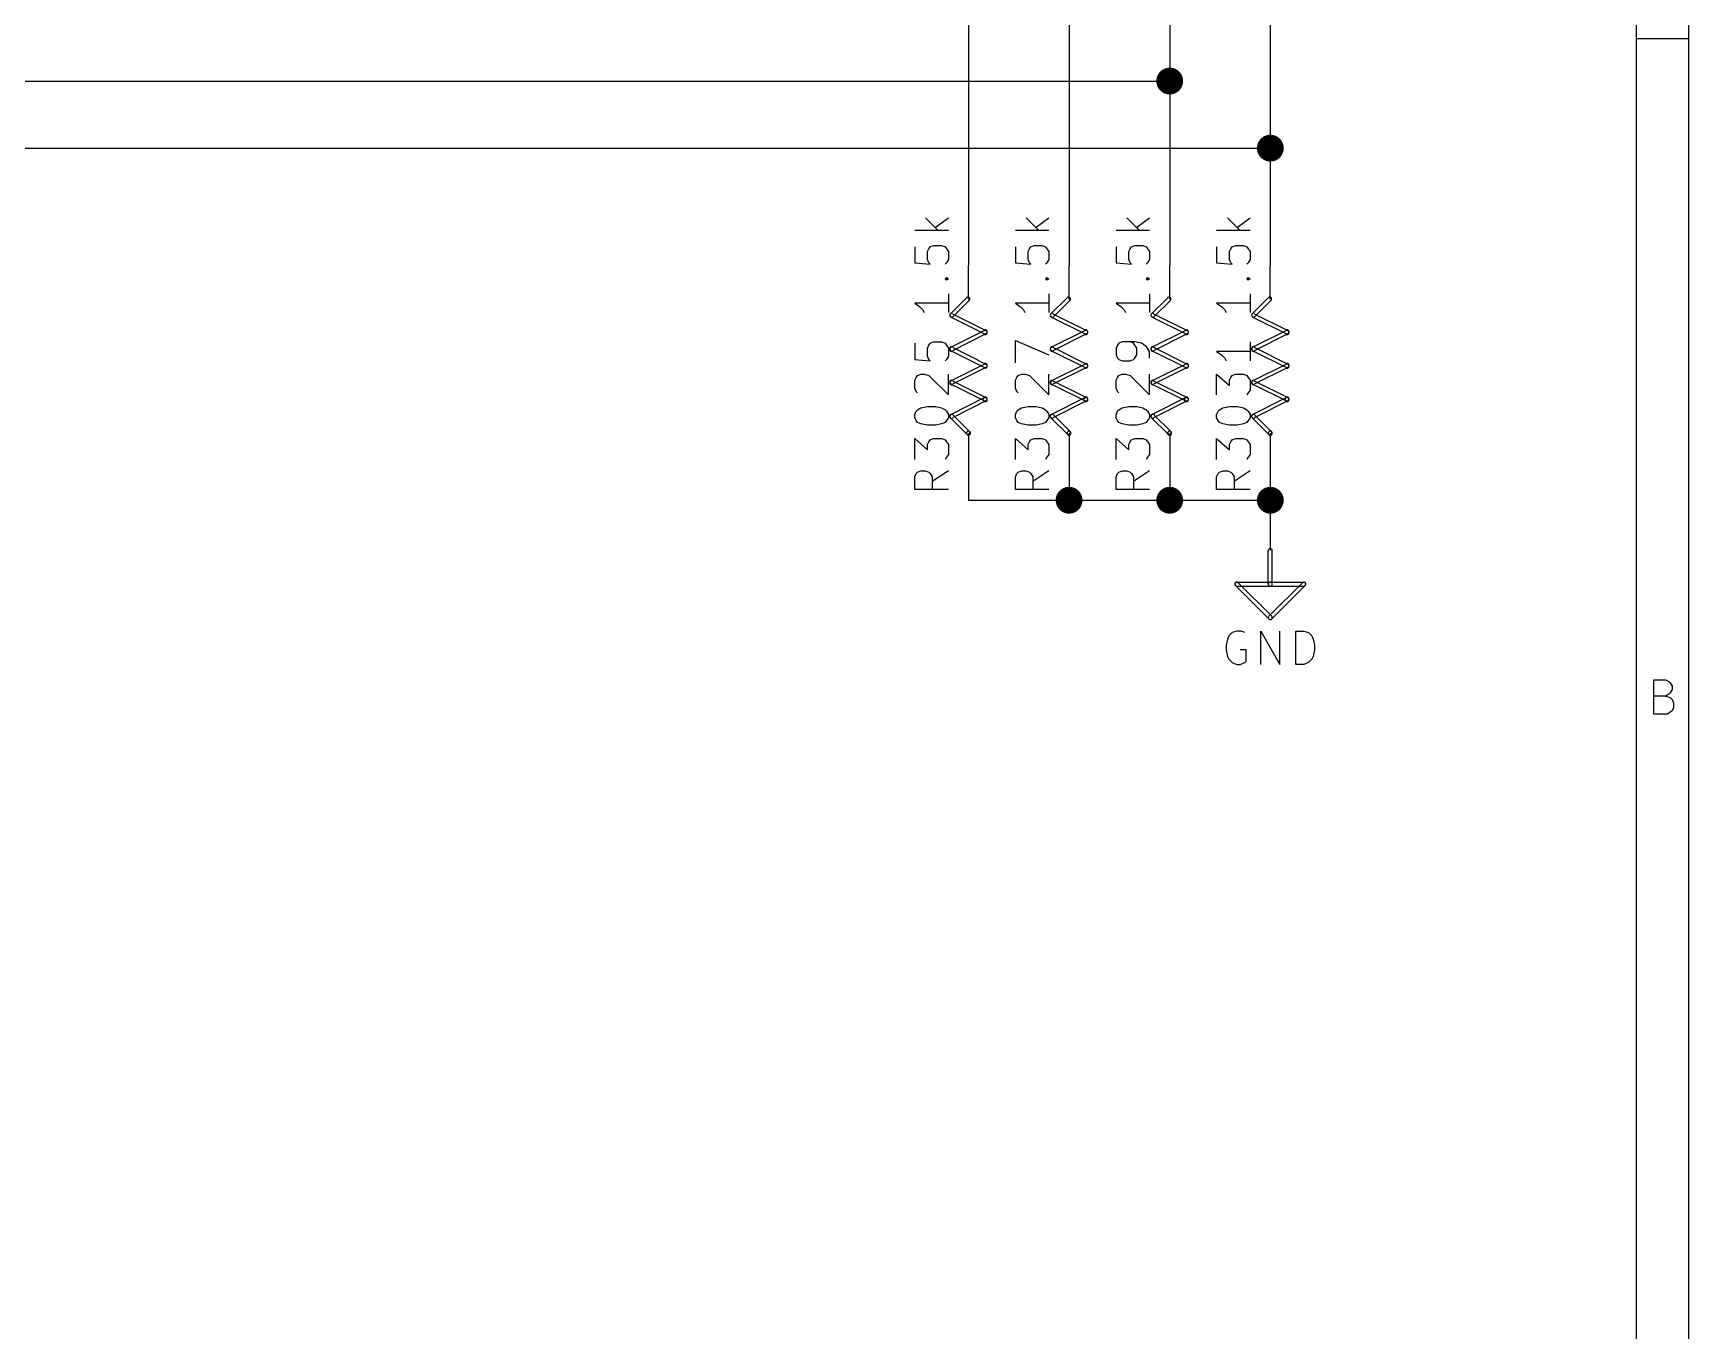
# Model space of a CAD drawing. Extents: x 10 to 287, y -200 to -10.
# Drawn here: x 224.3 to 287, y -108.9 to -59.8 of the extents above; entities that cross this region are included whole.
import ezdxf

# ---------------------------------------------------------------- set-up
doc = ezdxf.new("R2010")
doc.units = 0
doc.header["$MEASUREMENT"] = 0

msp = doc.modelspace()

# ---------------------------------------------------------------- linework, layer by layer
at = {"layer": 'Cyan 2'}
for p, q in [((258.089, -66.7766), (258.572, -67.2592)), ((258.47, -67.1322), (258.953, -66.7766)), ((261.899, -66.7766), (262.382, -67.2592)), ((262.28, -67.1322), (262.763, -66.7766)), ((265.709, -66.7766), (266.192, -67.2592)), ((266.09, -67.1322), (266.573, -66.7766)), ((269.519, -66.7766), (270.002, -67.2592)), ((269.9, -67.1322), (270.383, -66.7766)), ((258.953, -67.2592), (257.683, -67.2592)), ((262.763, -67.2592), (261.493, -67.2592)), ((266.573, -67.2592), (265.303, -67.2592)), ((270.383, -67.2592), (269.113, -67.2592)), ((257.683, -67.8688), (257.683, -68.4784)), ((258.166, -68.0466), (258.216, -67.945)), ((258.166, -68.3514), (258.166, -68.0466)), ((258.216, -67.945), (258.267, -67.8688)), ((258.267, -67.8688), (258.394, -67.818)), ((258.394, -67.818), (258.699, -67.818)), ((258.699, -67.818), (258.826, -67.8688)), ((258.826, -67.8688), (258.877, -67.945)), ((258.877, -67.945), (258.953, -68.0466)), ((258.953, -68.0466), (258.953, -68.3514)), ((261.493, -67.8688), (261.493, -68.4784)), ((261.976, -68.0466), (262.026, -67.945)), ((261.976, -68.3514), (261.976, -68.0466)), ((262.026, -67.945), (262.077, -67.8688)), ((262.077, -67.8688), (262.204, -67.818)), ((262.204, -67.818), (262.509, -67.818)), ((262.509, -67.818), (262.636, -67.8688)), ((262.636, -67.8688), (262.687, -67.945)), ((262.687, -67.945), (262.763, -68.0466)), ((262.763, -68.0466), (262.763, -68.3514)), ((265.303, -67.8688), (265.303, -68.4784)), ((265.786, -68.0466), (265.836, -67.945)), ((265.786, -68.3514), (265.786, -68.0466)), ((265.836, -67.945), (265.887, -67.8688)), ((265.887, -67.8688), (266.014, -67.818)), ((266.014, -67.818), (266.319, -67.818)), ((266.319, -67.818), (266.446, -67.8688)), ((266.446, -67.8688), (266.497, -67.945)), ((266.497, -67.945), (266.573, -68.0466)), ((266.573, -68.0466), (266.573, -68.3514)), ((269.113, -67.8688), (269.113, -68.4784)), ((269.596, -68.0466), (269.646, -67.945)), ((269.596, -68.3514), (269.596, -68.0466)), ((269.646, -67.945), (269.697, -67.8688)), ((269.697, -67.8688), (269.824, -67.818)), ((269.824, -67.818), (270.129, -67.818)), ((270.129, -67.818), (270.256, -67.8688)), ((270.256, -67.8688), (270.307, -67.945)), ((270.307, -67.945), (270.383, -68.0466)), ((270.383, -68.0466), (270.383, -68.3514)), ((257.683, -68.4784), (258.267, -68.5292)), ((258.216, -68.4784), (258.166, -68.3514)), ((258.267, -68.5292), (258.216, -68.4784)), ((258.877, -68.4784), (258.826, -68.5292)), ((258.953, -68.3514), (258.877, -68.4784)), ((261.493, -68.4784), (262.077, -68.5292)), ((262.026, -68.4784), (261.976, -68.3514)), ((262.077, -68.5292), (262.026, -68.4784)), ((262.687, -68.4784), (262.636, -68.5292)), ((262.763, -68.3514), (262.687, -68.4784)), ((265.303, -68.4784), (265.887, -68.5292)), ((265.836, -68.4784), (265.786, -68.3514)), ((265.887, -68.5292), (265.836, -68.4784)), ((266.497, -68.4784), (266.446, -68.5292)), ((266.573, -68.3514), (266.497, -68.4784)), ((269.113, -68.4784), (269.697, -68.5292)), ((269.646, -68.4784), (269.596, -68.3514)), ((269.697, -68.5292), (269.646, -68.4784)), ((270.307, -68.4784), (270.256, -68.5292)), ((270.383, -68.3514), (270.307, -68.4784)), ((258.826, -69.088), (258.877, -69.0372)), ((258.877, -69.1388), (258.826, -69.088)), ((258.826, -69.088), (258.953, -69.088)), ((258.877, -69.0372), (258.953, -69.088)), ((258.953, -69.088), (258.877, -69.1388)), ((262.636, -69.088), (262.687, -69.0372)), ((262.687, -69.1388), (262.636, -69.088)), ((262.636, -69.088), (262.763, -69.088)), ((262.687, -69.0372), (262.763, -69.088)), ((262.763, -69.088), (262.687, -69.1388)), ((266.446, -69.088), (266.497, -69.0372)), ((266.497, -69.1388), (266.446, -69.088)), ((266.446, -69.088), (266.573, -69.088)), ((266.497, -69.0372), (266.573, -69.088)), ((266.573, -69.088), (266.497, -69.1388)), ((270.256, -69.088), (270.307, -69.0372)), ((270.307, -69.1388), (270.256, -69.088)), ((270.256, -69.088), (270.383, -69.088)), ((270.307, -69.0372), (270.383, -69.088)), ((270.383, -69.088), (270.307, -69.1388)), ((258.953, -70.0024), (257.683, -70.0024)), ((257.683, -70.0024), (257.861, -70.1294)), ((257.861, -70.1294), (257.988, -70.2564)), ((258.953, -69.6468), (258.953, -70.358)), ((262.763, -70.0024), (261.493, -70.0024)), ((261.493, -70.0024), (261.671, -70.1294)), ((261.671, -70.1294), (261.798, -70.2564)), ((262.763, -69.6468), (262.763, -70.358)), ((266.573, -70.0024), (265.303, -70.0024)), ((265.303, -70.0024), (265.481, -70.1294)), ((265.481, -70.1294), (265.608, -70.2564)), ((266.573, -69.6468), (266.573, -70.358)), ((270.383, -70.0024), (269.113, -70.0024)), ((269.113, -70.0024), (269.291, -70.1294)), ((269.291, -70.1294), (269.418, -70.2564)), ((270.383, -69.6468), (270.383, -70.358)), ((257.988, -70.2564), (258.039, -70.358)), ((261.798, -70.2564), (261.849, -70.358)), ((265.608, -70.2564), (265.659, -70.358)), ((269.418, -70.2564), (269.469, -70.358)), ((258.267, -71.5264), (258.394, -71.4756)), ((258.394, -71.4756), (258.699, -71.4756)), ((258.699, -71.4756), (258.826, -71.5264)), ((261.493, -72.263), (261.493, -71.4248)), ((261.493, -71.4248), (262.763, -71.9582)), ((265.532, -71.4756), (265.405, -71.5264)), ((266.014, -71.4756), (265.532, -71.4756)), ((265.963, -71.5264), (265.836, -71.4756)), ((266.268, -71.5264), (266.014, -71.4756)), ((270.383, -71.4756), (270.383, -72.1868)), ((257.683, -71.5264), (257.683, -72.136)), ((258.166, -71.7042), (258.216, -71.6026)), ((258.166, -72.009), (258.166, -71.7042)), ((258.216, -72.136), (258.166, -72.009)), ((258.216, -71.6026), (258.267, -71.5264)), ((258.826, -71.5264), (258.877, -71.6026)), ((258.877, -71.6026), (258.953, -71.7042)), ((258.953, -72.009), (258.877, -72.136)), ((258.953, -71.7042), (258.953, -72.009)), ((265.354, -71.6026), (265.303, -71.7042)), ((265.303, -71.7042), (265.303, -71.9582)), ((265.303, -71.9582), (265.354, -72.0852)), ((265.405, -71.5264), (265.354, -71.6026)), ((265.354, -72.0852), (265.405, -72.136)), ((266.014, -71.6026), (265.963, -71.5264)), ((265.963, -72.136), (266.014, -72.0852)), ((266.09, -71.7042), (266.014, -71.6026)), ((266.014, -72.0852), (266.09, -71.9582)), ((266.09, -71.9582), (266.09, -71.7042)), ((266.446, -71.6534), (266.268, -71.5264)), ((266.497, -71.7042), (266.446, -71.6534)), ((266.573, -71.8312), (266.497, -71.7042)), ((266.573, -72.0852), (266.573, -71.8312)), ((270.383, -71.8312), (269.113, -71.8312)), ((269.113, -71.8312), (269.291, -71.9582)), ((269.291, -71.9582), (269.418, -72.0852)), ((269.418, -72.0852), (269.469, -72.1868)), ((257.683, -72.136), (258.267, -72.1868)), ((257.785, -72.7456), (257.912, -72.6948)), ((257.912, -72.6948), (258.039, -72.6948)), ((258.039, -72.6948), (258.216, -72.7456)), ((258.267, -72.1868), (258.216, -72.136)), ((258.877, -72.136), (258.826, -72.1868)), ((258.953, -73.4822), (258.953, -72.6948)), ((261.595, -72.7456), (261.722, -72.6948)), ((261.722, -72.6948), (261.849, -72.6948)), ((261.849, -72.6948), (262.026, -72.7456)), ((262.763, -73.4822), (262.763, -72.6948)), ((265.405, -72.136), (265.532, -72.1868)), ((265.405, -72.7456), (265.532, -72.6948)), ((265.532, -72.1868), (265.836, -72.1868)), ((265.532, -72.6948), (265.659, -72.6948)), ((265.659, -72.6948), (265.836, -72.7456)), ((265.836, -72.1868), (265.963, -72.136)), ((266.573, -73.4822), (266.573, -72.6948)), ((269.113, -73.4822), (269.113, -72.6948)), ((269.113, -72.6948), (269.596, -73.1266)), ((269.697, -72.7456), (269.824, -72.6948)), ((269.824, -72.6948), (270.129, -72.6948)), ((270.129, -72.6948), (270.256, -72.7456)), ((257.683, -72.9234), (257.734, -72.8218)), ((257.683, -73.2282), (257.683, -72.9234)), ((257.734, -73.3552), (257.683, -73.2282)), ((257.734, -72.8218), (257.785, -72.7456)), ((257.785, -73.406), (257.734, -73.3552)), ((258.216, -72.7456), (258.953, -73.4822)), ((261.493, -72.9234), (261.544, -72.8218)), ((261.493, -73.2282), (261.493, -72.9234)), ((261.544, -73.3552), (261.493, -73.2282)), ((261.544, -72.8218), (261.595, -72.7456)), ((261.595, -73.406), (261.544, -73.3552)), ((262.026, -72.7456), (262.763, -73.4822)), ((265.303, -72.9234), (265.354, -72.8218)), ((265.303, -73.2282), (265.303, -72.9234)), ((265.354, -73.3552), (265.303, -73.2282)), ((265.354, -72.8218), (265.405, -72.7456)), ((265.405, -73.406), (265.354, -73.3552)), ((265.836, -72.7456), (266.573, -73.4822)), ((269.596, -72.9234), (269.646, -72.8218)), ((269.596, -73.1266), (269.596, -72.9234)), ((269.646, -72.8218), (269.697, -72.7456)), ((270.256, -72.7456), (270.307, -72.8218)), ((270.307, -72.8218), (270.383, -72.9234)), ((270.383, -73.3044), (270.307, -73.406)), ((270.383, -72.9234), (270.383, -73.3044)), ((257.785, -74.041), (257.912, -73.9648)), ((257.912, -73.9648), (258.166, -73.914)), ((258.166, -73.914), (258.47, -73.914)), ((258.47, -73.914), (258.699, -73.9648)), ((258.699, -73.9648), (258.826, -74.041)), ((261.595, -74.041), (261.722, -73.9648)), ((261.722, -73.9648), (261.976, -73.914)), ((261.976, -73.914), (262.28, -73.914)), ((262.28, -73.914), (262.509, -73.9648)), ((262.509, -73.9648), (262.636, -74.041)), ((265.405, -74.041), (265.532, -73.9648)), ((265.532, -73.9648), (265.786, -73.914)), ((265.786, -73.914), (266.09, -73.914)), ((266.09, -73.914), (266.319, -73.9648)), ((266.319, -73.9648), (266.446, -74.041)), ((269.215, -74.041), (269.342, -73.9648)), ((269.342, -73.9648), (269.596, -73.914)), ((269.596, -73.914), (269.9, -73.914)), ((269.9, -73.914), (270.129, -73.9648)), ((270.129, -73.9648), (270.256, -74.041)), ((270.307, -73.406), (270.256, -73.4822)), ((257.683, -74.2188), (257.734, -74.0918)), ((257.683, -74.3458), (257.683, -74.2188)), ((257.734, -74.4474), (257.683, -74.3458)), ((257.734, -74.0918), (257.785, -74.041)), ((257.785, -74.5236), (257.734, -74.4474)), ((257.912, -74.5744), (257.785, -74.5236)), ((258.166, -74.6252), (257.912, -74.5744)), ((258.699, -74.5744), (258.47, -74.6252)), ((258.826, -74.5236), (258.699, -74.5744)), ((258.826, -74.041), (258.877, -74.0918)), ((258.877, -74.4474), (258.826, -74.5236)), ((258.877, -74.0918), (258.953, -74.2188)), ((258.953, -74.3458), (258.877, -74.4474)), ((258.953, -74.2188), (258.953, -74.3458)), ((261.493, -74.2188), (261.544, -74.0918)), ((261.493, -74.3458), (261.493, -74.2188)), ((261.544, -74.4474), (261.493, -74.3458)), ((261.544, -74.0918), (261.595, -74.041)), ((261.595, -74.5236), (261.544, -74.4474)), ((261.722, -74.5744), (261.595, -74.5236)), ((261.976, -74.6252), (261.722, -74.5744)), ((262.509, -74.5744), (262.28, -74.6252)), ((262.636, -74.5236), (262.509, -74.5744)), ((262.636, -74.041), (262.687, -74.0918)), ((262.687, -74.4474), (262.636, -74.5236)), ((262.687, -74.0918), (262.763, -74.2188)), ((262.763, -74.3458), (262.687, -74.4474)), ((262.763, -74.2188), (262.763, -74.3458)), ((265.303, -74.2188), (265.354, -74.0918)), ((265.303, -74.3458), (265.303, -74.2188)), ((265.354, -74.4474), (265.303, -74.3458)), ((265.354, -74.0918), (265.405, -74.041)), ((265.405, -74.5236), (265.354, -74.4474)), ((265.532, -74.5744), (265.405, -74.5236)), ((265.786, -74.6252), (265.532, -74.5744)), ((266.319, -74.5744), (266.09, -74.6252)), ((266.446, -74.5236), (266.319, -74.5744)), ((266.446, -74.041), (266.497, -74.0918)), ((266.497, -74.4474), (266.446, -74.5236)), ((266.497, -74.0918), (266.573, -74.2188)), ((266.573, -74.3458), (266.497, -74.4474)), ((266.573, -74.2188), (266.573, -74.3458)), ((269.113, -74.2188), (269.164, -74.0918)), ((269.113, -74.3458), (269.113, -74.2188)), ((269.164, -74.4474), (269.113, -74.3458)), ((269.164, -74.0918), (269.215, -74.041)), ((269.215, -74.5236), (269.164, -74.4474)), ((269.342, -74.5744), (269.215, -74.5236)), ((269.596, -74.6252), (269.342, -74.5744)), ((270.129, -74.5744), (269.9, -74.6252)), ((270.256, -74.5236), (270.129, -74.5744)), ((270.256, -74.041), (270.307, -74.0918)), ((270.307, -74.4474), (270.256, -74.5236)), ((270.307, -74.0918), (270.383, -74.2188)), ((270.383, -74.3458), (270.307, -74.4474)), ((270.383, -74.2188), (270.383, -74.3458)), ((257.683, -75.9206), (257.683, -75.1332)), ((257.683, -75.1332), (258.166, -75.565)), ((258.47, -74.6252), (258.166, -74.6252)), ((258.216, -75.2602), (258.267, -75.184)), ((258.267, -75.184), (258.394, -75.1332)), ((258.394, -75.1332), (258.699, -75.1332)), ((258.699, -75.1332), (258.826, -75.184)), ((258.826, -75.184), (258.877, -75.2602)), ((261.493, -75.9206), (261.493, -75.1332)), ((261.493, -75.1332), (261.976, -75.565)), ((262.28, -74.6252), (261.976, -74.6252)), ((262.026, -75.2602), (262.077, -75.184)), ((262.077, -75.184), (262.204, -75.1332)), ((262.204, -75.1332), (262.509, -75.1332)), ((262.509, -75.1332), (262.636, -75.184)), ((262.636, -75.184), (262.687, -75.2602)), ((265.303, -75.9206), (265.303, -75.1332)), ((265.303, -75.1332), (265.786, -75.565)), ((266.09, -74.6252), (265.786, -74.6252)), ((265.836, -75.2602), (265.887, -75.184)), ((265.887, -75.184), (266.014, -75.1332)), ((266.014, -75.1332), (266.319, -75.1332)), ((266.319, -75.1332), (266.446, -75.184)), ((266.446, -75.184), (266.497, -75.2602)), ((269.113, -75.9206), (269.113, -75.1332)), ((269.113, -75.1332), (269.596, -75.565)), ((269.9, -74.6252), (269.596, -74.6252)), ((269.646, -75.2602), (269.697, -75.184)), ((269.697, -75.184), (269.824, -75.1332)), ((269.824, -75.1332), (270.129, -75.1332)), ((270.129, -75.1332), (270.256, -75.184)), ((270.256, -75.184), (270.307, -75.2602)), ((258.166, -75.3618), (258.216, -75.2602)), ((258.166, -75.565), (258.166, -75.3618)), ((258.877, -75.8444), (258.826, -75.9206)), ((258.877, -75.2602), (258.953, -75.3618)), ((258.953, -75.7428), (258.877, -75.8444)), ((258.953, -75.3618), (258.953, -75.7428)), ((261.976, -75.3618), (262.026, -75.2602)), ((261.976, -75.565), (261.976, -75.3618)), ((262.687, -75.8444), (262.636, -75.9206)), ((262.687, -75.2602), (262.763, -75.3618)), ((262.763, -75.7428), (262.687, -75.8444)), ((262.763, -75.3618), (262.763, -75.7428)), ((265.786, -75.3618), (265.836, -75.2602)), ((265.786, -75.565), (265.786, -75.3618)), ((266.497, -75.8444), (266.446, -75.9206)), ((266.497, -75.2602), (266.573, -75.3618)), ((266.573, -75.7428), (266.497, -75.8444)), ((266.573, -75.3618), (266.573, -75.7428)), ((269.596, -75.3618), (269.646, -75.2602)), ((269.596, -75.565), (269.596, -75.3618)), ((270.307, -75.8444), (270.256, -75.9206)), ((270.307, -75.2602), (270.383, -75.3618)), ((270.383, -75.7428), (270.307, -75.8444)), ((270.383, -75.3618), (270.383, -75.7428)), ((257.683, -76.581), (257.734, -76.454)), ((257.734, -76.454), (257.785, -76.4032)), ((257.785, -76.4032), (257.912, -76.3524)), ((257.912, -76.3524), (258.089, -76.3524)), ((258.089, -76.3524), (258.216, -76.4032)), ((258.216, -76.4032), (258.267, -76.454)), ((258.267, -76.454), (258.343, -76.581)), ((258.953, -76.3524), (258.343, -76.7588)), ((261.493, -76.581), (261.544, -76.454)), ((261.544, -76.454), (261.595, -76.4032)), ((261.595, -76.4032), (261.722, -76.3524)), ((261.722, -76.3524), (261.899, -76.3524)), ((261.899, -76.3524), (262.026, -76.4032)), ((262.026, -76.4032), (262.077, -76.454)), ((262.077, -76.454), (262.153, -76.581)), ((262.763, -76.3524), (262.153, -76.7588)), ((265.303, -76.581), (265.354, -76.454)), ((265.354, -76.454), (265.405, -76.4032)), ((265.405, -76.4032), (265.532, -76.3524)), ((265.532, -76.3524), (265.709, -76.3524)), ((265.709, -76.3524), (265.836, -76.4032)), ((265.836, -76.4032), (265.887, -76.454)), ((265.887, -76.454), (265.963, -76.581)), ((266.573, -76.3524), (265.963, -76.7588)), ((269.113, -76.581), (269.164, -76.454)), ((269.164, -76.454), (269.215, -76.4032)), ((269.215, -76.4032), (269.342, -76.3524)), ((269.342, -76.3524), (269.519, -76.3524)), ((269.519, -76.3524), (269.646, -76.4032)), ((269.646, -76.4032), (269.697, -76.454)), ((269.697, -76.454), (269.773, -76.581)), ((270.383, -76.3524), (269.773, -76.7588)), ((257.683, -77.0636), (257.683, -76.581)), ((258.953, -77.0636), (257.683, -77.0636)), ((258.343, -76.581), (258.343, -77.0636)), ((261.493, -77.0636), (261.493, -76.581)), ((262.763, -77.0636), (261.493, -77.0636)), ((262.153, -76.581), (262.153, -77.0636)), ((265.303, -77.0636), (265.303, -76.581)), ((266.573, -77.0636), (265.303, -77.0636)), ((265.963, -76.581), (265.963, -77.0636)), ((269.113, -77.0636), (269.113, -76.581)), ((270.383, -77.0636), (269.113, -77.0636)), ((269.773, -76.581), (269.773, -77.0636)), ((269.519, -82.7278), (269.469, -82.9564)), ((269.57, -82.6008), (269.519, -82.7278)), ((269.697, -82.4738), (269.57, -82.6008)), ((269.875, -82.423), (269.697, -82.4738)), ((270.053, -82.423), (269.875, -82.423)), ((270.18, -82.4738), (270.053, -82.423)), ((270.789, -83.693), (270.789, -82.423)), ((270.789, -82.423), (271.501, -83.693)), ((271.501, -83.693), (271.501, -82.423)), ((272.11, -83.693), (272.11, -82.423)), ((272.11, -82.423), (272.415, -82.423)), ((272.415, -82.423), (272.593, -82.4738)), ((272.593, -82.4738), (272.72, -82.6008)), ((272.72, -82.6008), (272.771, -82.7278)), ((272.771, -82.7278), (272.821, -82.9564)), ((269.469, -82.9564), (269.469, -83.1342)), ((269.469, -83.1342), (269.519, -83.3882)), ((269.519, -83.3882), (269.57, -83.4898)), ((270.231, -83.1342), (270.002, -83.1342)), ((270.231, -83.566), (270.231, -83.1342)), ((272.771, -83.3882), (272.72, -83.4898)), ((272.821, -83.1342), (272.771, -83.3882)), ((272.821, -82.9564), (272.821, -83.1342)), ((269.57, -83.4898), (269.697, -83.6168)), ((269.697, -83.6168), (269.875, -83.693)), ((269.875, -83.693), (270.002, -83.693)), ((270.002, -83.693), (270.18, -83.6168)), ((270.18, -83.6168), (270.231, -83.566)), ((272.415, -83.693), (272.11, -83.693)), ((272.593, -83.6168), (272.415, -83.693)), ((272.72, -83.4898), (272.593, -83.6168))]:
    msp.add_line(p, q, dxfattribs=at)
at = {"layer": 'Green 2'}
for p, q in [((259.715, -53.34), (259.715, -68.58)), ((263.525, -53.34), (263.525, -68.58)), ((267.335, -53.34), (267.335, -68.58)), ((271.145, -53.34), (271.145, -68.58)), ((168.91, -61.595), (267.335, -61.595)), ((168.91, -64.135), (271.145, -64.135)), ((259.715, -76.2), (259.715, -77.47)), ((263.525, -76.2), (263.525, -77.47)), ((267.335, -76.2), (267.335, -77.47)), ((271.145, -76.2), (271.145, -79.375)), ((259.715, -77.47), (271.145, -77.47))]:
    msp.add_line(p, q, dxfattribs=at)
at = {"layer": 'Green 2', "const_width": 0.508}
for points in [[(267.081, -61.595, 1), (267.589, -61.595, 1)], [(270.891, -64.135, 1), (271.399, -64.135, 1)], [(263.271, -77.47, 1), (263.779, -77.47, 1)], [(267.081, -77.47, 1), (267.589, -77.47, 1)], [(270.891, -77.47, 1), (271.399, -77.47, 1)]]:
    msp.add_lwpolyline(points, format="xyb", close=True, dxfattribs=at)
at = {"layer": 'Red 2'}
for p, q in [((286.995, -200), (286.995, -10.0076)), ((285.013, -198.018), (285.013, -11.9888)), ((286.995, -59.9948), (285.013, -59.9948)), ((259.715, -69.85), (259.715, -68.58)), ((263.525, -69.85), (263.525, -68.58)), ((267.335, -69.85), (267.335, -68.58)), ((271.145, -69.85), (271.145, -68.58)), ((259.639, -69.7992), (259.029, -70.4088)), ((259.74, -69.9008), (259.131, -70.5104)), ((263.449, -69.7992), (262.839, -70.4088)), ((263.55, -69.9008), (262.941, -70.5104)), ((267.259, -69.7992), (266.649, -70.4088)), ((267.36, -69.9008), (266.751, -70.5104)), ((271.069, -69.7992), (270.459, -70.4088)), ((271.17, -69.9008), (270.561, -70.5104)), ((259.055, -70.5358), (260.325, -71.1708)), ((259.105, -70.4088), (260.375, -71.0438)), ((262.865, -70.5358), (264.135, -71.1708)), ((262.915, -70.4088), (264.185, -71.0438)), ((266.675, -70.5358), (267.945, -71.1708)), ((266.725, -70.4088), (267.995, -71.0438)), ((270.485, -70.5358), (271.755, -71.1708)), ((270.535, -70.4088), (271.805, -71.0438)), ((260.325, -71.0438), (259.055, -71.6788)), ((260.375, -71.1708), (259.105, -71.8058)), ((264.135, -71.0438), (262.865, -71.6788)), ((264.185, -71.1708), (262.915, -71.8058)), ((267.945, -71.0438), (266.675, -71.6788)), ((267.995, -71.1708), (266.725, -71.8058)), ((271.755, -71.0438), (270.485, -71.6788)), ((271.805, -71.1708), (270.535, -71.8058)), ((259.055, -71.8058), (260.325, -72.4408)), ((259.105, -71.6788), (260.375, -72.3138)), ((262.865, -71.8058), (264.135, -72.4408)), ((262.915, -71.6788), (264.185, -72.3138)), ((266.675, -71.8058), (267.945, -72.4408)), ((266.725, -71.6788), (267.995, -72.3138)), ((270.485, -71.8058), (271.755, -72.4408)), ((270.535, -71.6788), (271.805, -72.3138)), ((260.325, -72.3138), (259.055, -72.9488)), ((260.375, -72.4408), (259.105, -73.0758)), ((264.135, -72.3138), (262.865, -72.9488)), ((264.185, -72.4408), (262.915, -73.0758)), ((267.945, -72.3138), (266.675, -72.9488)), ((267.995, -72.4408), (266.725, -73.0758)), ((271.755, -72.3138), (270.485, -72.9488)), ((271.805, -72.4408), (270.535, -73.0758)), ((259.055, -73.0758), (260.325, -73.7108)), ((259.105, -72.9488), (260.375, -73.5838)), ((262.865, -73.0758), (264.135, -73.7108)), ((262.915, -72.9488), (264.185, -73.5838)), ((266.675, -73.0758), (267.945, -73.7108)), ((266.725, -72.9488), (267.995, -73.5838)), ((270.485, -73.0758), (271.755, -73.7108)), ((270.535, -72.9488), (271.805, -73.5838)), ((260.325, -73.5838), (259.055, -74.2188)), ((260.375, -73.7108), (259.105, -74.3458)), ((264.135, -73.5838), (262.865, -74.2188)), ((264.185, -73.7108), (262.915, -74.3458)), ((267.945, -73.5838), (266.675, -74.2188)), ((267.995, -73.7108), (266.725, -74.3458)), ((271.755, -73.5838), (270.485, -74.2188)), ((271.805, -73.7108), (270.535, -74.3458)), ((259.029, -74.3458), (259.639, -74.9554)), ((259.131, -74.2442), (259.74, -74.8538)), ((262.839, -74.3458), (263.449, -74.9554)), ((262.941, -74.2442), (263.55, -74.8538)), ((266.649, -74.3458), (267.259, -74.9554)), ((266.751, -74.2442), (267.36, -74.8538)), ((270.459, -74.3458), (271.069, -74.9554)), ((270.561, -74.2442), (271.17, -74.8538)), ((259.715, -74.93), (259.715, -76.2)), ((263.525, -74.93), (263.525, -76.2)), ((267.335, -74.93), (267.335, -76.2)), ((271.145, -74.93), (271.145, -76.2)), ((271.069, -80.645), (271.069, -79.375)), ((271.221, -80.645), (271.221, -79.375)), ((271.094, -81.9658), (269.824, -80.6958)), ((269.875, -80.5688), (271.145, -80.5688)), ((269.875, -80.7212), (271.145, -80.7212)), ((271.196, -81.8642), (269.926, -80.5942)), ((272.364, -80.5942), (271.094, -81.8642)), ((271.145, -80.5688), (272.415, -80.5688)), ((271.145, -80.7212), (272.415, -80.7212)), ((272.466, -80.6958), (271.196, -81.9658)), ((285.674, -85.5726), (285.674, -84.2772)), ((285.674, -84.2772), (286.106, -84.2772)), ((286.106, -84.2772), (286.233, -84.328)), ((286.233, -84.328), (286.283, -84.3788)), ((286.283, -84.3788), (286.36, -84.5058)), ((286.36, -84.6328), (286.283, -84.7598)), ((286.36, -84.5058), (286.36, -84.6328)), ((286.106, -84.8868), (285.674, -84.8868)), ((286.233, -84.8106), (286.106, -84.8868)), ((286.106, -84.8868), (286.283, -84.9376)), ((286.283, -84.7598), (286.233, -84.8106)), ((286.283, -84.9376), (286.36, -85.0138)), ((286.36, -85.0138), (286.41, -85.1408)), ((286.41, -85.1408), (286.41, -85.3186)), ((286.182, -85.5726), (285.674, -85.5726)), ((286.283, -85.4964), (286.182, -85.5726)), ((286.36, -85.4456), (286.283, -85.4964)), ((286.41, -85.3186), (286.36, -85.4456))]:
    msp.add_line(p, q, dxfattribs=at)
for centre, start, end in [((259.69, -69.85), 315, 495), ((263.5, -69.85), 315, 495), ((267.31, -69.85), 315, 495), ((271.12, -69.85), 315, 495), ((259.08, -70.4596), 63.4349, 243.435), ((259.08, -70.4596), 495, 675), ((262.89, -70.4596), 63.4349, 243.435), ((262.89, -70.4596), 495, 675), ((266.7, -70.4596), 63.4349, 243.435), ((266.7, -70.4596), 495, 675), ((270.51, -70.4596), 63.4349, 243.435), ((270.51, -70.4596), 495, 675), ((260.35, -71.0946), 296.565, 476.565), ((260.35, -71.12), 243.435, 423.435), ((264.16, -71.0946), 296.565, 476.565), ((264.16, -71.12), 243.435, 423.435), ((267.97, -71.0946), 296.565, 476.565), ((267.97, -71.12), 243.435, 423.435), ((271.78, -71.0946), 296.565, 476.565), ((271.78, -71.12), 243.435, 423.435), ((259.08, -71.7296), 63.4349, 243.435), ((259.08, -71.755), 476.565, 656.565), ((262.89, -71.7296), 63.4349, 243.435), ((262.89, -71.755), 476.565, 656.565), ((266.7, -71.7296), 63.4349, 243.435), ((266.7, -71.755), 476.565, 656.565), ((270.51, -71.7296), 63.4349, 243.435), ((270.51, -71.755), 476.565, 656.565), ((260.35, -72.3646), 296.565, 476.565), ((260.35, -72.39), 243.435, 423.435), ((264.16, -72.3646), 296.565, 476.565), ((264.16, -72.39), 243.435, 423.435), ((267.97, -72.3646), 296.565, 476.565), ((267.97, -72.39), 243.435, 423.435), ((271.78, -72.3646), 296.565, 476.565), ((271.78, -72.39), 243.435, 423.435), ((259.08, -72.9996), 63.4349, 243.435), ((259.08, -73.025), 476.565, 656.565), ((262.89, -72.9996), 63.4349, 243.435), ((262.89, -73.025), 476.565, 656.565), ((266.7, -72.9996), 63.4349, 243.435), ((266.7, -73.025), 476.565, 656.565), ((270.51, -72.9996), 63.4349, 243.435), ((270.51, -73.025), 476.565, 656.565), ((260.35, -73.66), 0, 180), ((260.35, -73.66), 180, 360), ((260.35, -73.6346), 296.565, 476.565), ((260.35, -73.66), 243.435, 423.435), ((264.16, -73.66), 0, 180), ((264.16, -73.66), 180, 360), ((264.16, -73.6346), 296.565, 476.565), ((264.16, -73.66), 243.435, 423.435), ((267.97, -73.66), 0, 180), ((267.97, -73.66), 180, 360), ((267.97, -73.6346), 296.565, 476.565), ((267.97, -73.66), 243.435, 423.435), ((271.78, -73.66), 0, 180), ((271.78, -73.66), 180, 360), ((271.78, -73.6346), 296.565, 476.565), ((271.78, -73.66), 243.435, 423.435), ((259.08, -74.295), 45, 225), ((259.08, -74.295), 476.565, 656.565), ((262.89, -74.295), 45, 225), ((262.89, -74.295), 476.565, 656.565), ((266.7, -74.295), 45, 225), ((266.7, -74.295), 476.565, 656.565), ((270.51, -74.295), 45, 225), ((270.51, -74.295), 476.565, 656.565), ((259.69, -74.9046), 225, 405), ((259.715, -74.93), 0, 180), ((259.715, -74.93), 180, 360), ((263.5, -74.9046), 225, 405), ((263.525, -74.93), 0, 180), ((263.525, -74.93), 180, 360), ((267.31, -74.9046), 225, 405), ((267.335, -74.93), 0, 180), ((267.335, -74.93), 180, 360), ((271.12, -74.9046), 225, 405), ((271.145, -74.93), 0, 180), ((271.145, -74.93), 180, 360), ((271.145, -79.375), 360, 540), ((269.875, -80.645), 405, 585), ((269.875, -80.645), 90, 270), ((271.145, -80.645), 90, 270), ((271.145, -80.645), 180, 360), ((271.145, -80.645), 270, 450), ((272.415, -80.645), 315, 495), ((272.415, -80.645), 270, 450), ((271.145, -81.915), 495, 675), ((271.145, -81.915), 225, 405)]:
    msp.add_arc(centre, 0.0762, start, end, dxfattribs=at)

doc.saveas('drawing.dxf')
